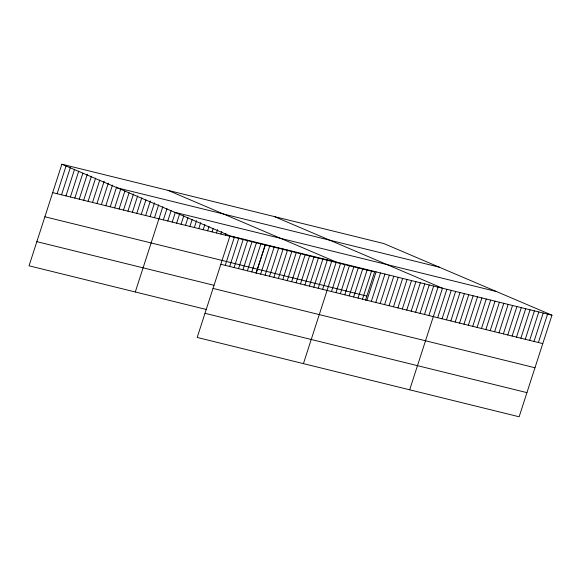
<?xml version="1.0" encoding="UTF-8"?>
<svg xmlns="http://www.w3.org/2000/svg" width="581" height="581" viewBox="0 0 581 581"><rect width="100%" height="100%" fill="white"/><g stroke="black" fill="none" stroke-linecap="round" stroke-linejoin="round"><path stroke-width="0.87" d="M61.862 164.22L230.003 235.864L197.191 337.452L519.138 416.78L551.95 315.192L383.809 243.548L61.862 164.22L29.05 265.808L206.124 309.433M57.112 193.72L66.292 165.309M61.542 194.809L70.439 167.263M65.965 195.899L74.586 169.216M70.395 196.988L78.733 171.163M74.818 198.077L82.887 173.116M79.248 199.174L87.31 174.206M83.671 200.263L91.457 176.159M88.101 201.353L95.611 178.113M92.524 202.442L99.758 180.059M96.954 203.532L104.181 181.156M101.384 204.621L108.335 183.102M105.807 205.718L112.482 185.056M110.237 206.807L116.628 187.009M114.66 207.896L120.775 188.956M119.09 208.986L124.93 190.909M123.513 210.075L129.076 192.863M127.943 211.172L133.499 193.952M132.366 212.261L137.653 195.906M136.796 213.35L141.8 197.852M141.219 214.44L145.947 199.806M145.649 215.529L150.377 200.895M150.072 216.619L154.524 202.849M154.502 217.715L158.671 204.802M135.293 291.982L162.825 206.749M163.355 219.894L166.972 208.702M167.786 220.983L171.119 210.656M172.208 222.073L175.266 212.61M176.639 223.169L179.696 213.699M181.061 224.259L183.843 215.653M185.492 225.348L187.99 217.599M189.914 226.437L192.144 219.553M194.345 227.527L196.567 220.642M198.767 228.624L200.714 222.596M203.197 229.713L204.868 224.549M207.62 230.802L209.015 226.496M212.05 231.892L213.162 228.449M216.481 232.981L217.592 229.539M220.903 234.07L221.739 231.492M225.334 235.167L225.886 233.446M225.254 265.364L234.426 236.961M229.684 266.454L238.856 238.05M234.107 267.543L243.286 239.14M238.537 268.64L247.709 240.229M242.96 269.729L252.139 241.318M247.39 270.819L256.562 242.415M251.813 271.908L260.992 243.504M256.032 273.281L265.168 244.979M256.243 272.997L265.415 244.594M260.666 274.094L269.845 245.683M265.096 275.183L274.268 246.772M269.526 276.273L278.698 247.869M273.949 277.362L283.121 248.958M278.379 278.452L287.551 250.048M282.802 279.541L291.974 251.137M287.232 280.638L296.404 252.227M291.655 281.727L300.835 253.316M296.085 282.816L305.257 254.413M300.508 283.906L309.688 255.502M304.938 284.995L314.11 256.591M309.361 286.092L318.541 257.681M313.791 287.181L322.963 258.77M318.214 288.27L327.393 259.867M322.644 289.36L331.816 260.956M303.435 363.633L336.246 262.046L168.105 190.401M331.497 291.539L340.669 263.135M335.927 292.635L345.099 264.224M340.35 293.725L349.522 265.314M344.78 294.814L353.952 266.41M349.203 295.903L358.383 267.5M353.633 296.993L362.805 268.589M358.056 298.089L367.236 269.678M362.486 299.179L371.658 270.768M365.493 300.246L374.636 271.952L52.689 192.623M366.909 300.268L376.089 271.864M371.339 301.357L380.511 272.954M375.762 302.447L384.942 274.043M380.192 303.536L389.364 275.133M384.622 304.633L393.795 276.222M389.045 305.722L398.217 277.319M393.475 306.812L402.648 278.408M397.898 307.901L407.07 279.497M402.328 308.99L411.501 280.587M406.751 310.087L415.931 281.676M411.181 311.176L420.353 282.765M415.604 312.266L424.784 283.862M420.034 313.355L429.206 284.951M424.457 314.444L433.637 286.041M428.887 315.541L438.059 287.13M409.678 389.807L442.49 288.22L274.348 216.575M437.689 317.705L446.869 289.302M442.068 318.787L451.248 290.377M446.448 319.862L455.62 291.459M450.827 320.944L459.999 292.541M455.206 322.019L464.379 293.616M459.586 323.101L468.758 294.698M463.965 324.183L473.137 295.773M468.344 325.258L477.517 296.855M472.716 326.34L481.896 297.93M477.095 327.415L486.275 299.012M481.475 328.497L490.654 300.086M485.854 329.572L495.027 301.169M490.233 330.654L499.406 302.243M494.613 331.729L503.785 303.326M498.992 332.811L508.164 304.408M503.371 333.886L512.544 305.483M507.75 334.968L516.923 306.565M512.122 336.05L521.302 307.639M516.502 337.125L525.682 308.722M520.881 338.207L530.061 309.796M525.26 339.282L534.433 310.879M529.64 340.364L538.812 311.953M534.019 341.439L543.191 313.036M538.398 342.521L547.571 314.11M117.347 187.866L439.294 267.187M174.518 212.225L496.464 291.546M230.003 235.864L551.95 315.192M44.89 216.778L366.836 296.099M220.831 264.275L542.777 343.596M36.85 241.66L213.924 285.286M213.031 288.423L534.978 367.751M204.991 313.304L526.938 392.633"/></g></svg>
